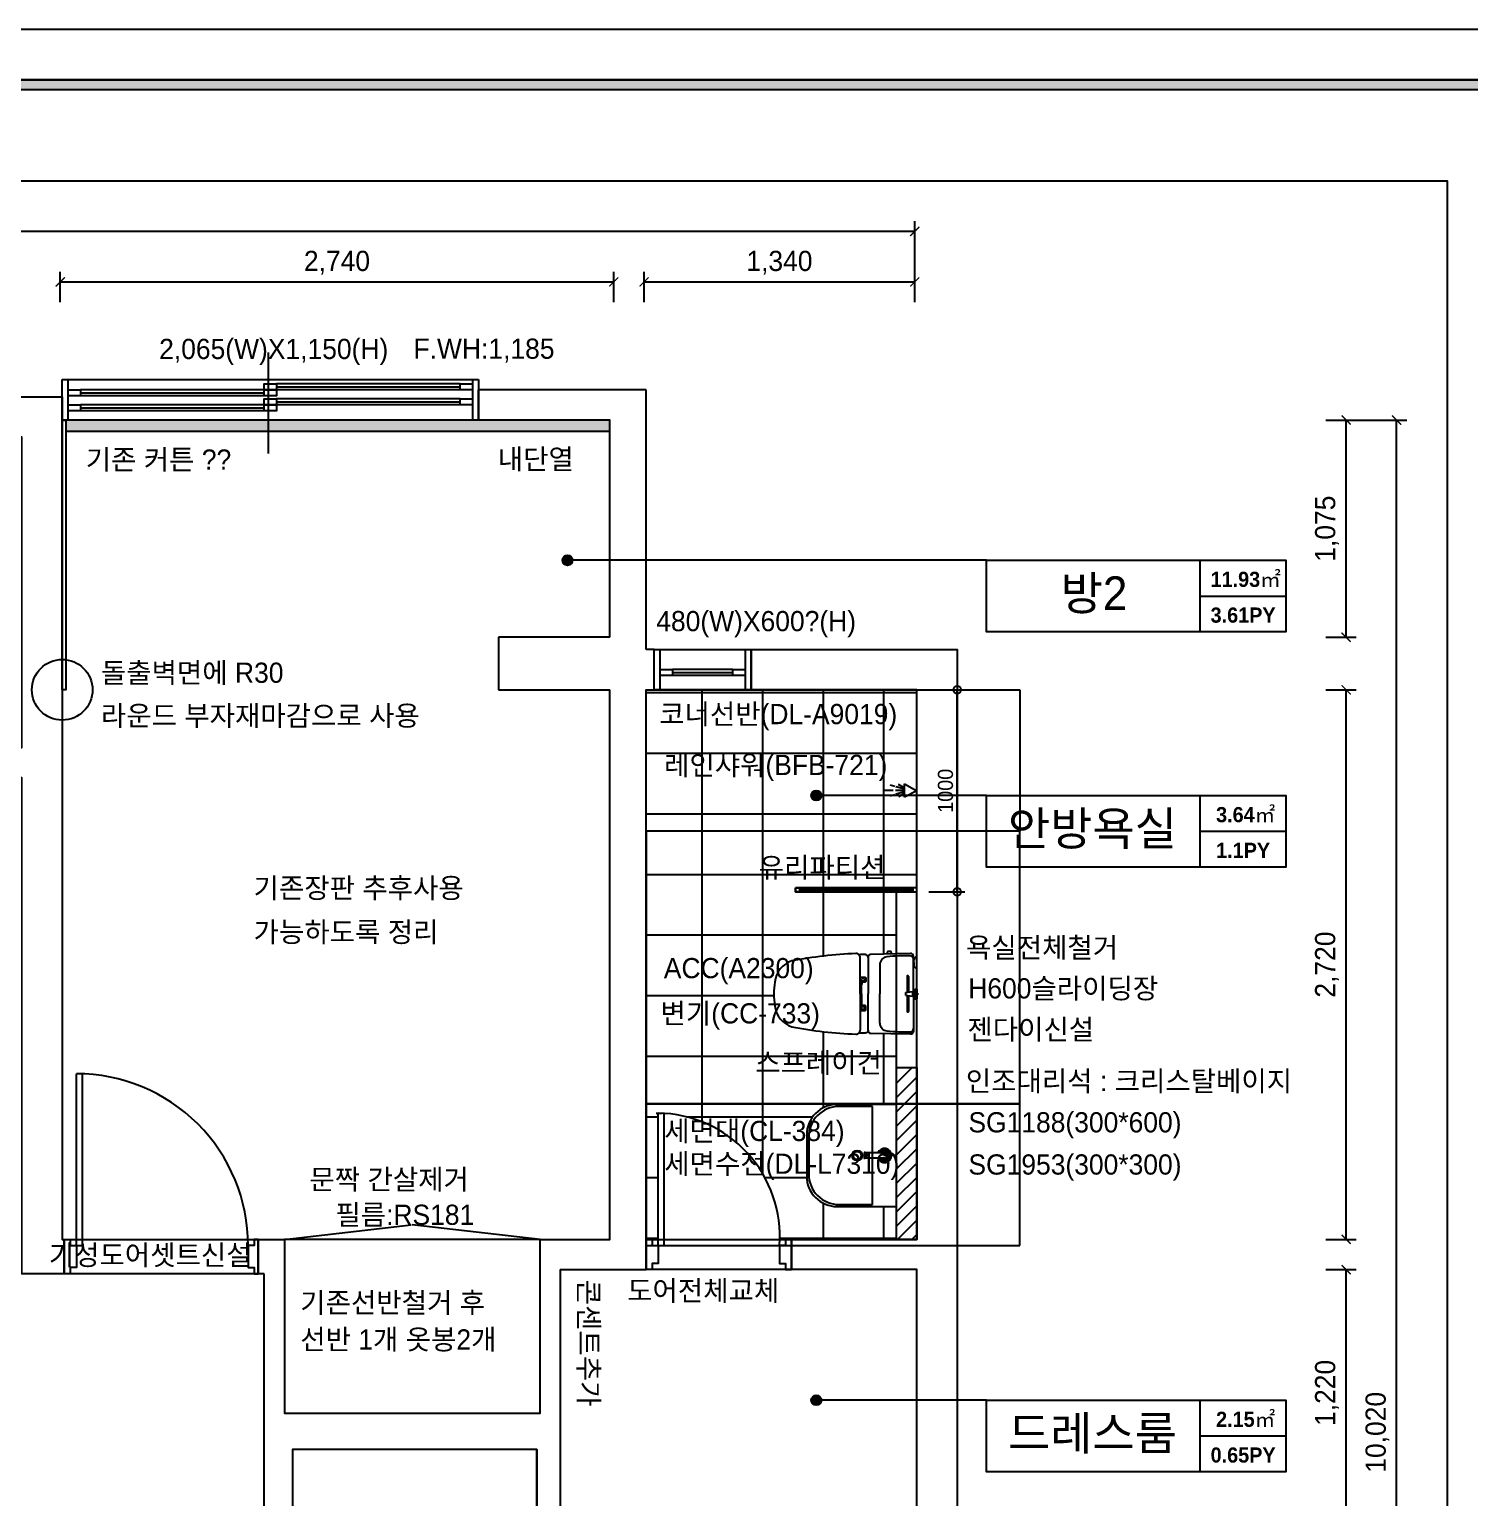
# Model space of a CAD drawing. Header units: inches. Extents: x 88414 to 587042, y -693500 to 27778.
# Drawn here: x 125070 to 132199, y 4115 to 11382 of the extents above; entities that cross this region are included whole.
import ezdxf
from ezdxf.enums import TextEntityAlignment as Align

# ---------------------------------------------------------------- set-up
doc = ezdxf.new("R2010")
doc.units = ezdxf.units.IN
doc.header["$LTSCALE"] = 50
doc.header["$MEASUREMENT"] = 0
doc.linetypes.add('HIDDEN', pattern=[0.375, 0.25, -0.125])
for name, color, linetype in [('0-ELC TEXT', 7, 'Continuous'), ('03-TEXT', 3, 'Continuous'), ('03-WAL NEW', 3, 'Continuous'), ('06-FUR', 6, 'Continuous'), ('07-DIM WAL', 5, 'Continuous'), ('3.기호.계단선', 30, 'Continuous'), ('BATH', 4, 'Continuous'), ('CO-BATH', 6, 'Continuous'), ('E-HAT', 251, 'Continuous'), ('F-SYM', 7, 'Continuous'), ('fin', 5, 'Continuous'), ('FORM(YOURNAME)-11', 1, 'Continuous'), ('HAT', 5, 'Continuous'), ('HL', 6, 'HIDDEN'), ('TOILET-1', 6, 'Continuous'), ('도면층2', 2, 'Continuous'), ('도면층4', 4, 'Continuous'), ('도면층5', 5, 'Continuous'), ('도면층8', 8, 'Continuous'), ('설비', 140, 'Continuous'), ('욕실설비', 3, 'Continuous'), ('치수', 7, 'Continuous')]:
    doc.layers.add(name, color=color, linetype=linetype)
doc.styles.add('YOURNAME', font='HY울릉도M.TTF')
doc.styles.add('넥슨고딕', font='NEXONLv1GothicBold.ttf')
doc.styles.add('스타일1', font='HY울릉도M.TTF')
doc.styles.add('코레일둥고', font='Korail_Round_Gothic_Medium.ttf')
doc.dimstyles.new('30', dxfattribs={"dimscale": 30, "dimtxt": 2.5, "dimasz": 2.5, "dimexe": 1.25, "dimexo": 2, "dimtad": 1, "dimdec": 0, "dimtxsty": '스타일1', "dimblk": 'DOTSMALL', "dimcen": 2.5, "dimclrd": 1, "dimclre": 1, "dimclrt": 7, "dimadec": 0, "dimazin": 0, "dimtfac": 1, "dimtdec": 0, "dimtix": 1, "dimtmove": 0, "dimatfit": 3, "dimldrblk": 'DOTSMALL', "dimfxl": 0, "dimarcsym": 0})
doc.dimstyles.new('YOURNAME-50', dxfattribs={"dimscale": 50, "dimtxt": 2, "dimasz": 0.9, "dimexe": 1, "dimexo": 3, "dimgap": 0.7, "dimtad": 1, "dimdec": 0, "dimzin": 0, "dimdsep": 46, "dimlunit": 6, "dimtxsty": 'YOURNAME', "dimblk": 'ARCHTICK', "dimcen": 0, "dimclrd": 1, "dimclre": 1, "dimclrt": 7, "dimadec": 0, "dimazin": 0, "dimtfac": 1, "dimtdec": 0, "dimtix": 1, "dimtmove": 2, "dimatfit": 3, "dimldrblk": 'ARCHTICK', "dimfxl": 0, "dimtolj": 1, "dimtzin": 0, "dimarcsym": 0})

# ---------------------------------------------------------------- blocks, each defined once
blk = doc.blocks.new('FORM-PLAN')
at = {"layer": 'FORM(YOURNAME)-11'}
h = blk.add_hatch(color=256, dxfattribs=at)
h.dxf.hatch_style = 1
h.paths.add_polyline_path([(-71444, 55115), (10556, 55115), (10556, 54915), (-71444, 54915)])
h.paths.add_polyline_path([(-71444, -2085), (10556, -2085), (10556, -2285), (-71444, -2285)])
at = {"layer": 'Defpoints', "color": 158}
for points in [[(-71444, -2285), (10556, -2285), (10556, 55115), (-71444, 55115)], [(-69444, 53115), (-64, 53115), (-64, 1215), (-69444, 1215)]]:
    blk.add_lwpolyline(points, close=True, dxfattribs=at)
at = {"layer": 'FORM(YOURNAME)-11', "color": 250}
blk.add_lwpolyline([(-72444, -3285), (11556, -3285), (11556, 56115), (-72444, 56115)], close=True, dxfattribs=at)
at = {"layer": 'FORM(YOURNAME)-11'}
blk.add_lwpolyline([(-71444, 55115), (10556, 55115), (10556, 54915), (-71444, 54915)], close=True, dxfattribs=at)
at = {"layer": 'FORM(YOURNAME)-11', "color": 3, "style": 'YOURNAME'}
for tag, height, p in [('1', 450, (9905, 18188)), ('2', 450, (9905, 17544)), ('3', 450, (9905, 16257)), ('4', 450, (9905, 14326)), ('5', 515, (9905, 12009)), ('6', 515, (9905, 9757)), ('7', 515, (9905, 7504)), ('8', 515, (9905, 5252)), ('9', 515, (9905, 2999)), ('10', 515, (5655, 811)), ('11', 515, (9905, 747)), ('12', 515, (5655, -1441)), ('13', 515, (9905, -1441))]:
    blk.add_attdef(tag, text='', height=height, dxfattribs=at).set_placement(p, align=Align.MIDDLE_RIGHT)
blk = doc.blocks.new('*U455')
at = {"layer": 'F-SYM', "xscale": 0.2500000000000001, "yscale": 0.2500000000000001, "zscale": 0.2500000000000001}
blk.add_blockref('FORM-PLAN', (132103.9, -2646.3), dxfattribs=at)
blk = doc.blocks.new('_ArchTick')
at = {"color": 0, "linetype": 'ByBlock', "const_width": 0.15}
blk.add_lwpolyline([(-0.5, -0.5), (0.5, 0.5)], dxfattribs=at)
blk = doc.blocks.new('*D216')
at = {"layer": 'Defpoints', "color": 0}
for p in [(131337.8, 9448.7), (131837.8, 9448.7), (131337.8, -571.3)]:
    blk.add_point(p, dxfattribs=at)
at = {"layer": '치수', "color": 1, "lineweight": -2}
for p, q in [((131487.8, 9448.7), (131887.8, 9448.7)), ((131837.8, -571.3), (131837.8, 9448.7)), ((131487.8, -571.3), (131887.8, -571.3))]:
    blk.add_line(p, q, dxfattribs=at)
at = {"layer": '치수', "color": 1, "lineweight": -2, "xscale": 45, "yscale": 45, "zscale": 45}
for p, rotation in [((131837.8, 9448.7), 90), ((131837.8, -571.3), 270)]:
    blk.add_blockref('_ArchTick', p, dxfattribs=dict(at, rotation=rotation))
at = {"layer": '치수', "color": 7, "insert": (131743.2, 4438.7), "char_height": 100, "attachment_point": 5, "rotation": 90, "style": 'YOURNAME'}
blk.add_mtext('\\A1;10,020', dxfattribs=at)
blk = doc.blocks.new('*D218')
at = {"layer": 'Defpoints', "color": 0}
for p in [(131337.8, 8113.7), (131587.8, 8113.7), (131337.8, 5393.7)]:
    blk.add_point(p, dxfattribs=at)
at = {"layer": '치수', "color": 1, "lineweight": -2}
for p, q in [((131487.8, 8113.7), (131637.8, 8113.7)), ((131587.8, 5393.7), (131587.8, 8113.7)), ((131487.8, 5393.7), (131637.8, 5393.7))]:
    blk.add_line(p, q, dxfattribs=at)
at = {"layer": '치수', "color": 1, "lineweight": -2, "xscale": 45, "yscale": 45, "zscale": 45}
for p, rotation in [((131587.8, 8113.7), 90), ((131587.8, 5393.7), 270)]:
    blk.add_blockref('_ArchTick', p, dxfattribs=dict(at, rotation=rotation))
at = {"layer": '치수', "color": 7, "insert": (131493.2, 6753.7), "char_height": 100, "attachment_point": 5, "rotation": 90, "style": 'YOURNAME'}
blk.add_mtext('\\A1;2,720', dxfattribs=at)
blk = doc.blocks.new('*D221')
at = {"layer": 'Defpoints', "color": 0}
for p in [(131337.8, 5243.7), (131587.8, 5243.7), (131337.8, 4023.7)]:
    blk.add_point(p, dxfattribs=at)
at = {"layer": '치수', "color": 1, "lineweight": -2}
for p, q in [((131487.8, 5243.7), (131637.8, 5243.7)), ((131587.8, 4023.7), (131587.8, 5243.7)), ((131487.8, 4023.7), (131637.8, 4023.7))]:
    blk.add_line(p, q, dxfattribs=at)
at = {"layer": '치수', "color": 1, "lineweight": -2, "xscale": 45, "yscale": 45, "zscale": 45}
for p, rotation in [((131587.8, 5243.7), 90), ((131587.8, 4023.7), 270)]:
    blk.add_blockref('_ArchTick', p, dxfattribs=dict(at, rotation=rotation))
at = {"layer": '치수', "color": 7, "insert": (131493.2, 4633.7), "char_height": 100, "attachment_point": 5, "rotation": 90, "style": 'YOURNAME'}
blk.add_mtext('\\A1;1,220', dxfattribs=at)
blk = doc.blocks.new('*D223')
at = {"layer": 'Defpoints', "color": 0}
for p in [(131337.8, 9448.7), (131587.8, 9448.7), (131337.8, 8373.7)]:
    blk.add_point(p, dxfattribs=at)
at = {"layer": '치수', "color": 1, "lineweight": -2}
for p, q in [((131487.8, 9448.7), (131637.8, 9448.7)), ((131587.8, 8373.7), (131587.8, 9448.7)), ((131487.8, 8373.7), (131637.8, 8373.7))]:
    blk.add_line(p, q, dxfattribs=at)
at = {"layer": '치수', "color": 1, "lineweight": -2, "xscale": 45, "yscale": 45, "zscale": 45}
for p, rotation in [((131587.8, 9448.7), 90), ((131587.8, 8373.7), 270)]:
    blk.add_blockref('_ArchTick', p, dxfattribs=dict(at, rotation=rotation))
at = {"layer": '치수', "color": 7, "insert": (131493.2, 8911.2), "char_height": 100, "attachment_point": 5, "rotation": 90, "style": 'YOURNAME'}
blk.add_mtext('\\A1;1,075', dxfattribs=at)
blk = doc.blocks.new('*D229')
at = {"layer": 'Defpoints', "color": 0}
for p in [(127962.8, 10132.5), (125222.8, 9882.5), (127962.8, 9882.5)]:
    blk.add_point(p, dxfattribs=at)
at = {"layer": '치수', "color": 1, "lineweight": -2}
for p, q in [((125222.8, 10032.5), (125222.8, 10182.5)), ((127962.8, 10032.5), (127962.8, 10182.5)), ((125222.8, 10132.5), (127962.8, 10132.5))]:
    blk.add_line(p, q, dxfattribs=at)
at = {"layer": '치수', "color": 1, "lineweight": -2, "xscale": 45, "yscale": 45, "zscale": 45, "rotation": 180}
blk.add_blockref('_ArchTick', (125222.8, 10132.5), dxfattribs=at)
at = {"layer": '치수', "color": 1, "lineweight": -2, "xscale": 45, "yscale": 45, "zscale": 45}
blk.add_blockref('_ArchTick', (127962.8, 10132.5), dxfattribs=at)
at = {"layer": '치수', "color": 7, "insert": (126592.8, 10227.1), "char_height": 100, "attachment_point": 5, "style": 'YOURNAME'}
blk.add_mtext('\\A1;2,740', dxfattribs=at)
blk = doc.blocks.new('*D230')
at = {"layer": 'Defpoints', "color": 0}
for p in [(117297.8, 10382.5), (117297.8, 9882.5), (129452.8, 9882.5)]:
    blk.add_point(p, dxfattribs=at)
at = {"layer": '치수', "color": 1, "lineweight": -2}
for p, q in [((117297.8, 10032.5), (117297.8, 10432.5)), ((129452.8, 10032.5), (129452.8, 10432.5)), ((129452.8, 10382.5), (117297.8, 10382.5))]:
    blk.add_line(p, q, dxfattribs=at)
at = {"layer": '치수', "color": 1, "lineweight": -2, "xscale": 45, "yscale": 45, "zscale": 45, "rotation": 180}
blk.add_blockref('_ArchTick', (117297.8, 10382.5), dxfattribs=at)
at = {"layer": '치수', "color": 1, "lineweight": -2, "xscale": 45, "yscale": 45, "zscale": 45}
blk.add_blockref('_ArchTick', (129452.8, 10382.5), dxfattribs=at)
at = {"layer": '치수', "color": 7, "insert": (123375.3, 10477.1), "char_height": 100, "attachment_point": 5, "style": 'YOURNAME'}
blk.add_mtext('\\A1;12,155', dxfattribs=at)
blk = doc.blocks.new('*D232')
at = {"layer": 'Defpoints', "color": 0}
for p in [(129452.8, 10132.5), (128112.8, 9882.5), (129452.8, 9882.5)]:
    blk.add_point(p, dxfattribs=at)
at = {"layer": '치수', "color": 1, "lineweight": -2}
for p, q in [((128112.8, 10032.5), (128112.8, 10182.5)), ((129452.8, 10032.5), (129452.8, 10182.5)), ((128112.8, 10132.5), (129452.8, 10132.5))]:
    blk.add_line(p, q, dxfattribs=at)
at = {"layer": '치수', "color": 1, "lineweight": -2, "xscale": 45, "yscale": 45, "zscale": 45, "rotation": 180}
blk.add_blockref('_ArchTick', (128112.8, 10132.5), dxfattribs=at)
at = {"layer": '치수', "color": 1, "lineweight": -2, "xscale": 45, "yscale": 45, "zscale": 45}
blk.add_blockref('_ArchTick', (129452.8, 10132.5), dxfattribs=at)
at = {"layer": '치수', "color": 7, "insert": (128782.8, 10227.1), "char_height": 100, "attachment_point": 5, "style": 'YOURNAME'}
blk.add_mtext('\\A1;1,340', dxfattribs=at)
blk = doc.blocks.new('floor')
at = {"layer": '도면층2'}
for p, q in [((127292.8, 24298.7), (127292.8, 24448.7)), ((128122.8, 24448.7), (127292.8, 24448.7)), ((128122.8, 23163.7), (128122.8, 24448.7)), ((127942.8, 23223.7), (127392.8, 23223.7)), ((127392.8, 23223.7), (127392.8, 22963.7)), ((128162.8, 23163.7), (128122.8, 23163.7)), ((128162.8, 22963.7), (128162.8, 23163.7)), ((127392.8, 22963.7), (127942.8, 22963.7)), ((128122.8, 22963.7), (128162.8, 22963.7)), ((126202.8, 20073.7), (126202.8, 20243.7)), ((126202.8, 20243.7), (126332.8, 20243.7)), ((126232.8, 20073.7), (126202.8, 20073.7)), ((127697.8, 20093.7), (128122.8, 20093.7))]:
    blk.add_line(p, q, dxfattribs=at)
blk.add_lwpolyline([(124827.8, 24213.7), (124827.8, 24413.7), (125232.8, 24413.7), (125232.8, 20243.7), (125242.8, 20243.7), (125242.8, 20073.7), (125032.8, 20073.7), (125032.8, 22528.7), (124817.8, 22528.7), (124817.8, 22678.7), (125032.8, 22678.7), (125032.8, 24213.7)], close=True, dxfattribs=at)
at = {"layer": '도면층2', "color": 3}
blk.add_lwpolyline([(125232.8, 24298.7), (125250.8, 24298.7), (125250.8, 22963.7), (125232.8, 22963.7)], close=True, dxfattribs=at)
at = {"layer": '도면층2'}
for points in [[(127942.8, 23223.7), (127942.8, 24298.7), (127292.8, 24298.7)], [(129662.8, 14078.7), (128642.8, 14078.7), (128642.8, 14278.7), (129482.8, 14278.7), (129482.8, 15218.7), (128487.8, 15218.7), (128487.8, 15418.7), (129427.8, 15418.7), (129427.8, 18753.7), (128682.8, 18753.7), (128682.8, 18873.7), (129462.8, 18873.7), (129462.8, 20093.7), (128842.8, 20093.7), (128842.8, 20243.7), (129462.8, 20243.7), (129462.8, 22963.7), (128642.8, 22963.7), (128642.8, 23163.7), (129662.8, 23163.7), (129662.8, 14078.7)], [(126332.8, 20243.7), (126332.8, 19383.7), (127597.8, 19383.7), (127597.8, 20093.7), (127597.8, 20243.7), (127942.8, 20243.7), (127942.8, 22963.7)], [(128122.8, 20243.7), (128122.8, 20093.7), (128122.8, 22963.7)], [(127582.8, 19203.7), (127582.8, 18753.7), (127582.8, 19203.7), (126372.8, 19203.7), (126372.8, 18753.7), (126202.8, 18753.7), (126202.8, 18903.7), (126232.8, 18903.7), (126232.8, 20073.7)], [(127697.8, 20093.7), (127697.8, 18873.7), (127827.8, 18873.7), (127827.8, 18753.7), (127582.8, 18753.7)]]:
    blk.add_lwpolyline(points, dxfattribs=at)
at = {"layer": '도면층4'}
for p, q in [((126252.8, 24632.9), (126252.8, 24132.9)), ((125232.8, 24498.7), (127292.8, 24498.7)), ((125232.8, 24298.7), (125232.8, 24498.7)), ((125262.8, 24298.7), (125262.8, 24498.7)), ((127262.8, 24498.7), (127262.8, 24298.7)), ((127292.8, 24498.7), (127292.8, 24298.7)), ((125322.8, 24432.9), (126232.8, 24432.9)), ((126292.8, 24462.9), (127202.8, 24462.9)), ((125322.8, 24359.1), (126232.8, 24359.1)), ((126292.8, 24389.1), (127202.8, 24389.1)), ((127292.8, 24298.7), (125232.8, 24298.7)), ((128162.8, 23163.7), (128642.8, 23163.7)), ((128162.8, 22963.7), (128162.8, 23163.7)), ((128192.8, 22963.7), (128192.8, 23163.7)), ((128612.8, 23163.7), (128612.8, 22963.7)), ((128642.8, 23163.7), (128642.8, 22963.7)), ((128252.8, 23048.7), (128552.8, 23048.7)), ((128642.8, 22963.7), (128162.8, 22963.7)), ((125302.8, 20213.7), (125302.8, 21063.7)), ((125332.8, 20213.7), (125332.8, 21063.2)), ((128172.8, 20868.7), (128202.8, 20868.7)), ((128182.8, 20213.7), (128182.8, 20868.7)), ((128212.8, 20213.7), (128212.8, 20868.2)), ((125232.8, 20243.7), (126202.8, 20243.7)), ((125302.8, 20213.7), (125332.8, 20213.7)), ((126202.8, 20243.7), (126202.8, 20073.7)), ((128122.8, 20093.7), (128122.8, 20243.7)), ((128122.8, 20243.7), (128842.8, 20243.7)), ((128122.8, 20243.7), (128122.8, 20093.7)), ((128182.8, 20213.7), (128212.8, 20213.7)), ((128842.8, 20243.7), (128842.8, 20093.7)), ((126202.8, 20073.7), (125232.8, 20073.7)), ((128842.8, 20093.7), (128122.8, 20093.7))]:
    blk.add_line(p, q, dxfattribs=at)
for points in [[(125262.8, 24417.9), (125262.8, 24447.9), (125322.8, 24447.9), (125322.8, 24417.9)], [(126232.8, 24447.9), (126232.8, 24477.9), (126292.8, 24477.9), (126292.8, 24447.9)], [(126232.8, 24417.9), (126232.8, 24447.9), (126292.8, 24447.9), (126292.8, 24417.9)], [(127202.8, 24447.9), (127202.8, 24477.9), (127262.8, 24477.9), (127262.8, 24447.9)], [(125262.8, 24344.1), (125262.8, 24374.1), (125322.8, 24374.1), (125322.8, 24344.1)], [(126232.8, 24374.1), (126232.8, 24404.1), (126292.8, 24404.1), (126292.8, 24374.1)], [(126232.8, 24344.1), (126232.8, 24374.1), (126292.8, 24374.1), (126292.8, 24344.1)], [(127202.8, 24374.1), (127202.8, 24404.1), (127262.8, 24404.1), (127262.8, 24374.1)], [(128192.8, 23033.7), (128192.8, 23063.7), (128252.8, 23063.7), (128252.8, 23033.7)], [(128552.8, 23033.7), (128552.8, 23063.7), (128612.8, 23063.7), (128612.8, 23033.7)]]:
    blk.add_lwpolyline(points, close=True, dxfattribs=at)
for points in [[(125242.8, 20243.7), (125272.8, 20243.7), (125272.8, 20213.7), (125302.8, 20213.7), (125302.8, 20103.7), (125272.8, 20103.7), (125272.8, 20073.7), (125242.8, 20073.7), (125242.8, 20243.7)], [(126202.8, 20243.7), (126182.8, 20243.7), (126182.8, 20213.7), (126152.8, 20213.7), (126152.8, 20103.7), (126182.8, 20103.7), (126182.8, 20073.7), (126202.8, 20073.7), (126202.8, 20243.7)], [(128122.8, 20243.7), (128152.8, 20243.7), (128152.8, 20213.7), (128182.8, 20213.7), (128182.8, 20123.7), (128152.8, 20123.7), (128152.8, 20093.7), (128122.8, 20093.7), (128122.8, 20243.7)], [(128842.8, 20243.7), (128812.8, 20243.7), (128812.8, 20213.7), (128782.8, 20213.7), (128782.8, 20123.7), (128812.8, 20123.7), (128812.8, 20093.7), (128842.8, 20093.7), (128842.8, 20243.7)]]:
    blk.add_lwpolyline(points, dxfattribs=at)
at = {"layer": '도면층5'}
for p, q in [((126232.8, 24447.9), (125322.8, 24447.9)), ((126232.8, 24417.9), (125322.8, 24417.9)), ((127202.8, 24477.9), (126292.8, 24477.9)), ((127202.8, 24447.9), (126292.8, 24447.9)), ((126232.8, 24374.1), (125322.8, 24374.1)), ((127202.8, 24404.1), (126292.8, 24404.1)), ((127202.8, 24374.1), (126292.8, 24374.1)), ((126232.8, 24344.1), (125322.8, 24344.1)), ((128552.8, 23063.7), (128252.8, 23063.7)), ((128552.8, 23033.7), (128252.8, 23033.7))]:
    blk.add_line(p, q, dxfattribs=at)
for centre, radius, start, end in [((125303.7, 20214.1), 849.1, 359.97351, 90.06396), ((128175.3, 20259.1), 609.1, 355.72885, 89.30087)]:
    blk.add_arc(centre, radius, start, end, dxfattribs=at)
at = {"layer": '도면층8'}
for p, q in [((126332.8, 20243.7), (126960, 20315.4)), ((127597.8, 20243.7), (126965.3, 20315.4)), ((127597.8, 20243.7), (126332.8, 20243.7))]:
    blk.add_line(p, q, dxfattribs=at)
blk = doc.blocks.new('B-803S')
at = {"layer": 'CO-BATH'}
for p, q in [((7.5, 580), (7.5, 20)), ((12.5, 580), (12.5, 20))]:
    blk.add_line(p, q, dxfattribs=at)
at = {"layer": 'CO-BATH', "color": 8}
blk.add_lwpolyline([(0, 600), (20, 600), (20, 0), (0, 0)], close=True, dxfattribs=at)
at = {"layer": 'CO-BATH'}
for points in [[(0, 600), (0, 570), (5, 570), (5, 580), (15, 580), (15, 570), (20, 570), (20, 600)], [(0, 0), (0, 30), (5, 30), (5, 20), (15, 20), (15, 30), (20, 30), (20, 0)]]:
    blk.add_lwpolyline(points, close=True, dxfattribs=at)
blk = doc.blocks.new('A$C4B2D31F0')
for p, q in [((168.9, 707.3), (216.9, 707.3)), ((192.9, 707.3), (192.9, 716))]:
    blk.add_line(p, q)
at = {"layer": 'fin', "color": 4}
for p, q in [((185, 690.9), (20.4, 690.9)), ((37.2, 692.3), (24.7, 692.3)), ((37.2, 692.3), (49.7, 692.3)), ((200.9, 690.9), (365.5, 690.9)), ((47.7, 523.7), (192.9, 523.7)), ((338.2, 523.7), (192.9, 523.7)), ((12.6, 465.9), (192.9, 465.9)), ((373.3, 465.9), (192.9, 465.9)), ((192.9, 426.6), (13.7, 426.6)), ((192.9, 426.6), (372.2, 426.6))]:
    blk.add_line(p, q, dxfattribs=at)
for points in [[(20.4, 690.9), (7.9, 690.9, 0.421209), (-7.1, 675.5), (-2.4, 480.5, 0.001659)], [(365.5, 690.9), (378, 690.9, -0.421209), (392.9, 675.5), (388.3, 480.5, -0.001659)], [(12.6, 465.9, 0.371724), (-1.8, 451.2, 0.003515), (-1, 420.3, 0.320541)], [(373.3, 465.9, -0.371724), (387.7, 451.2, -0.003515), (386.9, 420.3, -0.320541)]]:
    blk.add_lwpolyline(points, format="xyb", dxfattribs=at)
for centre, radius, start, end in [((1004.3, 663.1), 1000, 179.31159, 185.94375), ((20.4, 674.9), 16, 90, 179.31159), ((24.7, 707.3), 15, 180, 270), ((49.7, 707.3), 15, 270, 0), ((365.5, 674.9), 16, 0.68841, 90), ((-618.4, 663.1), 1000, 354.05625, 0.68841), ((49.4, 563.7), 40, 185.94375, 267.51291), ((336.5, 563.7), 40, 272.48709, 354.05625), ((12.6, 480.9), 15, 181.36509, 270), ((373.3, 480.9), 15, 270, 358.63491), ((13.7, 406.6), 20, 90, 182.3333), ((2197.7, 495.6), 2205.9, 182.3333, 190.60807), ((-1811.8, 495.6), 2205.9, 349.39193, 357.6667), ((372.2, 406.6), 20, 357.6667, 90), ((148.7, 128.9), 125.5, 198.2964, 263.42408), ((237.2, 128.9), 125.5, 276.57592, 341.7036), ((192.9, 405.9), 405.9, 261.69926, 270), ((192.9, 405.9), 405.9, 270, 278.30074)]:
    blk.add_arc(centre, radius, start, end, dxfattribs=at)
at = {"layer": 'HL', "linetype": 'Continuous'}
for p, q in [((106.4, 666.3), (184.4, 666.3)), ((106.4, 659.3), (185.5, 659.3)), ((168.9, 697.3), (168.9, 707.3)), ((168.9, 697.3), (216.9, 697.3)), ((186, 692.5), (180.6, 697.3)), ((181.6, 685.5), (186, 692.5)), ((187, 651.2), (181.6, 685.5)), ((181.6, 685.5), (204.3, 685.5)), ((186, 692.5), (199.9, 692.5)), ((198.9, 651.2), (204.3, 685.5)), ((199.9, 692.5), (205.3, 697.3)), ((204.3, 685.5), (199.9, 692.5)), ((200.4, 659.3), (279.4, 659.3)), ((201.4, 666.3), (279.4, 666.3)), ((216.9, 697.3), (216.9, 707.3)), ((187, 651.2), (198.9, 651.2)), ((-16, 576.9), (-16, 564.8)), ((-12, 580.9), (-4.8, 580.9)), ((-12, 560.8), (-4.3, 560.8)), ((192.9, 433.7), (146.6, 433.7)), ((192.9, 433.7), (239.3, 433.7))]:
    blk.add_line(p, q, dxfattribs=at)
for points in [[(110.4, 426.6), (110.4, 450.8, -0.414214), (114.4, 454.8), (130.9, 454.8, -0.414214), (134.9, 450.8), (134.9, 435.2), (134.9, 426.6)], [(275.5, 426.6), (275.5, 450.8, 0.414214), (271.5, 454.8), (255, 454.8, 0.414214), (251, 450.8), (251, 435.2), (251, 426.6)], [(134.9, 435.2), (144.6, 435.2, -0.414214), (146.6, 433.2), (146.6, 426.6)], [(251, 435.2), (241.3, 435.2, 0.414214), (239.3, 433.2), (239.3, 426.6)]]:
    blk.add_lwpolyline(points, format="xyb", dxfattribs=at)
for centre in [(122.9, 440.9), (262.9, 440.9)]:
    blk.add_circle(centre, 8, dxfattribs=at)
for centre, radius, start, end in [((106.4, 662.8), 3.5, 90, 270), ((279.4, 662.8), 3.5, 270, 90), ((-12, 576.9), 4, 90, 180), ((-12, 564.8), 4, 180, 270)]:
    blk.add_arc(centre, radius, start, end, dxfattribs=at)
blk = doc.blocks.new('B-003')
blk.add_line((0, 0), (0, -65))
at = {"layer": 'CO-BATH'}
for p, q in [((-252.5, 0), (-252.5, -295)), ((252.5, 0), (-252.5, 0)), ((252.5, -295), (252.5, 0)), ((-102.5, -445), (102.5, -445))]:
    blk.add_line(p, q, dxfattribs=at)
at = {"layer": 'CO-BATH', "color": 8}
for p, q in [((-12.5, -60), (-12.5, -150.5)), ((12.5, -60), (12.5, -150.5)), ((-242.5, -120), (-242.5, -285)), ((242.5, -120), (-242.5, -120)), ((242.5, -285), (242.5, -120)), ((-14.5, -155.5), (-14.5, -160.5)), ((-14.5, -160.5), (14.5, -160.5)), ((-13.5, -150.5), (-13.5, -155.5)), ((13.5, -150.5), (13.5, -155.5)), ((14.5, -155.5), (14.5, -160.5)), ((-92.5, -435), (92.5, -435))]:
    blk.add_line(p, q, dxfattribs=at)
at = {"layer": 'CO-BATH', "color": 251}
for p, q in [((-14.5, -155.5), (14.5, -155.5)), ((-13.5, -150.5), (13.5, -150.5))]:
    blk.add_line(p, q, dxfattribs=at)
at = {"layer": 'CO-BATH', "color": 8}
blk.add_circle((0, -195), 25, dxfattribs=at)
at = {"layer": 'CO-BATH', "color": 251}
blk.add_circle((0, -195), 20, dxfattribs=at)
at = {"layer": 'CO-BATH', "color": 8}
for centre, radius, start, end in [((0, -60), 35, 290.92481, 249.07514), ((0, -60), 12.5, 359.99998, 179.99998), ((-92.5, -285), 150, 180, 270), ((92.5, -285), 150, 270, 0)]:
    blk.add_arc(centre, radius, start, end, dxfattribs=at)
at = {"layer": 'CO-BATH', "color": 251}
for radius, start, end in [(30, 294.62429, 245.37566), (25, 299.99998, 239.99998), (18, 313.98294, 226.01701)]:
    blk.add_arc((0, -60), radius, start, end, dxfattribs=at)
at = {"layer": 'CO-BATH'}
for centre, start, end in [((-102.5, -295), 180, 270), ((102.5, -295), 270, 0)]:
    blk.add_arc(centre, 150, start, end, dxfattribs=at)
blk = doc.blocks.new('AC-8')
at = {"layer": 'BATH'}
for p, q in [((-51, 54), (0, 143)), ((0, 143), (45, 54)), ((45, 54), (-51, 54)), ((-25, 47), (-46, 12)), ((-14, 47), (-28, -8)), ((-2, 49), (-2, -11)), ((10, 47), (25, -8)), ((22, 47), (43, 12)), ((-31, -16), (-41, -49)), ((-2, -27), (-2, -89)), ((28, -16), (38, -49))]:
    blk.add_line(p, q, dxfattribs=at)
blk = doc.blocks.new('A$C1AC25B95')
at = {"layer": '욕실설비', "color": 8}
for p, q in [((28.3, 72.3), (28.3, 75)), ((53.3, 73.7), (53.3, 75))]:
    blk.add_line(p, q, dxfattribs=at)
at = {"layer": 'TOILET-1', "linetype": 'Continuous', "xscale": 0.873786407766195, "yscale": 0.873786407766195, "zscale": 0.873786407766195, "rotation": 180}
blk.add_blockref('AC-8', (39.7, 124.7), dxfattribs=at)
blk = doc.blocks.new('_DOTSMALL')
at = {"color": 0, "linetype": 'ByBlock', "const_width": 0.5}
blk.add_lwpolyline([(-0.0625, 0, 1), (0.0625, 0, 1)], format="xyb", close=True, dxfattribs=at)
blk = doc.blocks.new('*D249')
at = {"layer": '07-DIM WAL', "color": 1, "lineweight": -2}
for p, q in [((129522.8, 8113.7), (129700.3, 8113.7)), ((129662.8, 7113.7), (129662.8, 8113.7)), ((129522.8, 7113.7), (129700.3, 7113.7))]:
    blk.add_line(p, q, dxfattribs=at)
at = {"layer": 'Defpoints', "color": 0}
for p in [(129462.8, 8113.7), (129662.8, 8113.7), (129462.8, 7113.7)]:
    blk.add_point(p, dxfattribs=at)
at = {"layer": '07-DIM WAL', "color": 1, "lineweight": -2, "xscale": 75, "yscale": 75, "zscale": 75}
for p, rotation in [((129662.8, 8113.7), 90), ((129662.8, 7113.7), 270)]:
    blk.add_blockref('_DOTSMALL', p, dxfattribs=dict(at, rotation=rotation))
at = {"layer": '07-DIM WAL', "color": 7, "insert": (129605, 7613.7), "char_height": 75, "attachment_point": 5, "rotation": 90, "style": '스타일1'}
blk.add_mtext('1000', dxfattribs=at)

msp = doc.modelspace()

# ---------------------------------------------------------------- hatches: boundary and pattern name
at = {"layer": '0-ELC TEXT'}
h = msp.add_hatch(color=256, dxfattribs=at)
h.dxf.hatch_style = 1
edge = h.paths.add_edge_path()
edge.add_arc((127733.91, 8754.734), 25, 270, 630, ccw=False)
h = msp.add_hatch(color=256, dxfattribs=at)
h.dxf.hatch_style = 1
edge = h.paths.add_edge_path()
edge.add_arc((127733.91, 8754.734), 25, 270, 630, ccw=False)
h = msp.add_hatch(color=256, dxfattribs=at)
h.dxf.hatch_style = 1
edge = h.paths.add_edge_path()
edge.add_arc((128965.443, 7590.235), 25, 270, 630, ccw=False)
h = msp.add_hatch(color=256, dxfattribs=at)
h.dxf.hatch_style = 1
edge = h.paths.add_edge_path()
edge.add_arc((128965.443, 7590.235), 25, 270, 630, ccw=False)
h = msp.add_hatch(color=256, dxfattribs=at)
h.dxf.hatch_style = 1
edge = h.paths.add_edge_path()
edge.add_arc((128965.443, 4597.437), 25, 270, 630, ccw=False)
h = msp.add_hatch(color=256, dxfattribs=at)
h.dxf.hatch_style = 1
edge = h.paths.add_edge_path()
edge.add_arc((128965.443, 4597.437), 25, 270, 630, ccw=False)
at = {"layer": '03-WAL NEW'}
h = msp.add_hatch(dxfattribs=at)
h.set_pattern_fill('_USER', color=256, scale=50, angle=45, pattern_type=0)
h.set_pattern_definition([(45, (12165, 1540), (-35.35534, 35.35534), [])])
h.paths.add_polyline_path([(129462.753, 5393.742), (129362.753, 5393.742), (129362.753, 6243.742), (129462.753, 6243.742)])
at = {"layer": '3.기호.계단선'}
h = msp.add_hatch(dxfattribs=at)
h.set_pattern_fill('INSUL', color=256, scale=50, angle=-90, double=1)
h.set_pattern_definition([(270, (118494.01, 137336.495), (18.75, -3e-15), []), (270, (118500.26, 137336.495), (18.75, -3e-15), [6.25, -6.25]), (270, (118506.51, 137336.495), (18.75, -3e-15), [6.25, -6.25])])
h.paths.add_polyline_path([(127942.753, 9393.742), (127942.753, 9448.742), (125250.753, 9448.742), (125250.753, 9393.742)])
at = {"layer": 'E-HAT'}
h = msp.add_hatch(dxfattribs=at)
h.set_pattern_fill('_USER', color=256, scale=300, pattern_type=0)
h.set_pattern_definition([(0, (0, 0), (0, 300), [])])
h.paths.add_polyline_path([(129462.753, 7613.742), (129401.676, 7582.421), (129401.676, 7648.657), (129462.753, 7613.742), (129462.753, 8113.742), (128642.753, 8113.742), (128162.753, 8113.742), (128122.753, 8113.742), (128122.753, 7113.742), (128862.753, 7113.742), (128862.753, 7133.742), (129462.753, 7133.742)])
h.paths.add_polyline_path([(129362.753, 7113.742), (128862.753, 7113.742), (128122.753, 7113.742), (128122.753, 5393.742), (128182.753, 5393.742), (128182.753, 6018.186, -0.41803401), (128784.251, 5393.742), (128842.753, 5393.742), (129362.753, 5393.742), (129362.753, 5556.242), (129067.753, 5556.242, -0.41421356), (128917.753, 5706.242), (128917.753, 5911.242, -0.41421356), (129067.753, 6061.242), (129362.753, 6061.242), (129362.753, 6243.742), (129362.753, 6410.368), (129235.995, 6413.389, -0.40725239), (129221.352, 6428.385, -0.42023859), (129204.007, 6414.041, -0.00321522), (129175.725, 6414.828, -0.2003232), (129161.276, 6409.477, -0.03612121), (128845.002, 6445.348, -0.29207794), (128759.715, 6550.144, -0.03623467), (128755.463, 6608.742, -0.03623467), (128759.715, 6667.34, -0.29207794), (128845.002, 6772.136, -0.03612121), (129161.276, 6808.007, -0.2003232), (129175.725, 6802.656, -0.00321522), (129204.007, 6803.444, -0.42023859), (129221.352, 6789.1, -0.40725239), (129235.995, 6804.095), (129316.273, 6806.008), (129316.273, 6813.696, -0.41421356), (129320.273, 6817.696), (129332.389, 6817.696, -0.41421356), (129336.389, 6813.696), (129336.389, 6806.488), (129362.753, 6807.116)])
h = msp.add_hatch(dxfattribs=at)
h.set_pattern_fill('_USER', color=256, scale=300, angle=90, pattern_type=0)
h.set_pattern_definition([(90, (0, 0), (-300, 2e-14), [])])
h.paths.add_polyline_path([(129362.753, 7113.742), (128862.753, 7113.742), (128122.753, 7113.742), (128122.753, 5393.742), (128182.753, 5393.742), (128182.753, 6018.186, -0.41803401), (128784.251, 5393.742), (128842.753, 5393.742), (129362.753, 5393.742), (129362.753, 5556.242), (129067.753, 5556.242, -0.41421356), (128917.753, 5706.242), (128917.753, 5911.242, -0.41421356), (129067.753, 6061.242), (129362.753, 6061.242), (129362.753, 6243.742), (129362.753, 6410.368), (129235.995, 6413.389, -0.40725239), (129221.352, 6428.385, -0.42023859), (129204.007, 6414.041, -0.00321522), (129175.725, 6414.828, -0.2003232), (129161.276, 6409.477, -0.03612121), (128845.002, 6445.348, -0.29207794), (128759.715, 6550.144, -0.03623467), (128755.463, 6608.742, -0.03623467), (128759.715, 6667.34, -0.29207794), (128845.002, 6772.136, -0.03612121), (129161.276, 6808.007, -0.2003232), (129175.725, 6802.656, -0.00321522), (129204.007, 6803.444, -0.42023859), (129221.352, 6789.1, -0.40725239), (129235.995, 6804.095), (129316.273, 6806.008), (129316.273, 6813.696, -0.41421356), (129320.273, 6817.696), (129332.389, 6817.696, -0.41421356), (129336.389, 6813.696), (129336.389, 6806.488), (129362.753, 6807.116)])
h.paths.add_polyline_path([(129462.753, 7613.742), (129401.676, 7582.421), (129401.676, 7648.657), (129462.753, 7613.742), (129462.753, 8113.742), (128642.753, 8113.742), (128162.753, 8113.742), (128122.753, 8113.742), (128122.753, 7113.742), (128862.753, 7113.742), (128862.753, 7133.742), (129462.753, 7133.742)])

# ---------------------------------------------------------------- linework, layer by layer
at = {"layer": '0-ELC TEXT'}
for p, q in [((129807.915, 8754.734), (127733.91, 8754.734)), ((130865.118, 8400.975), (130865.118, 8754.734)), ((130865.118, 8577.855), (131289.81, 8577.855)), ((129807.915, 7590.235), (128965.443, 7590.235)), ((130865.118, 7236.476), (130865.118, 7590.235)), ((130865.118, 7413.356), (131289.81, 7413.356)), ((129807.915, 4597.437), (128965.443, 4597.437)), ((130865.118, 4243.678), (130865.118, 4597.437)), ((130865.118, 4420.558), (131289.81, 4420.558))]:
    msp.add_line(p, q, dxfattribs=at)
for points in [[(129807.915, 8754.734), (131289.81, 8754.734), (131289.81, 8400.975), (129807.915, 8400.975)], [(129807.915, 7590.235), (131289.81, 7590.235), (131289.81, 7236.476), (129807.915, 7236.476)], [(129807.915, 4597.437), (131289.81, 4597.437), (131289.81, 4243.678), (129807.915, 4243.678)]]:
    msp.add_lwpolyline(points, close=True, dxfattribs=at)
for centre in [(127733.91, 8754.734), (127733.91, 8754.734), (128965.443, 7590.235), (128965.443, 7590.235), (128965.443, 4597.437), (128965.443, 4597.437)]:
    msp.add_circle(centre, 25, dxfattribs=at)
at = {"layer": '03-WAL NEW'}
msp.add_line((129362.753, 6243.742), (129362.753, 7113.742), dxfattribs=at)
msp.add_lwpolyline([(129462.753, 5393.742), (129362.753, 5393.742), (129362.753, 6243.742), (129462.753, 6243.742), (129462.753, 5393.742)], dxfattribs=at)
at = {"layer": '3.기호.계단선'}
msp.add_lwpolyline([(127942.753, 9393.742), (127942.753, 9448.742), (125250.753, 9448.742), (125250.753, 9393.742), (127942.753, 9393.742)], dxfattribs=at)
msp.add_circle((125232.753, 8113.742), 150, dxfattribs=at)
at = {"layer": 'HAT'}
for points in [[(129972.753, 8113.742), (129972.753, 7413.742), (128122.753, 7413.742), (128122.753, 8113.742)], [(129972.753, 6063.742), (129972.753, 7413.742), (128122.753, 7413.742), (128122.753, 6063.742)], [(129972.753, 5363.742), (129972.753, 6063.742), (128122.753, 6063.742), (128122.753, 5363.742)]]:
    msp.add_lwpolyline(points, close=True, dxfattribs=at)

# ---------------------------------------------------------------- block references
at = {"rotation": 270}
msp.add_blockref('A$C4B2D31F0', (128755.463, 6801.692), dxfattribs=at)
at = {"layer": '0-ELC TEXT'}
msp.add_blockref('floor', (0, -14850), dxfattribs=at)
at = {"layer": '06-FUR', "xscale": 0.7874015748031495, "yscale": 0.7874015748031495, "zscale": 0.7874015748031495, "rotation": 89.99999999999999}
msp.add_blockref('A$C1AC25B95', (129462.753, 7582.421), dxfattribs=at)
at = {"layer": '07-DIM WAL', "rotation": 270}
msp.add_blockref('B-003', (129362.753, 5808.742), dxfattribs=at)
at = {"layer": '3.기호.계단선'}
msp.add_blockref('*U455', (0, 0), dxfattribs=at)
at = {"layer": 'CO-BATH', "xscale": -1, "rotation": 90}
msp.add_blockref('B-803S', (129462.753, 7133.742), dxfattribs=at)

# ---------------------------------------------------------------- texts
at = {"layer": '0-ELC TEXT', "style": '코레일둥고'}
for s, p in [('2,065(W)X1,150(H)', (125712.676, 9750.763)), ('F.WH:1,185', (126971.726, 9752.19)), ('기존 커튼 ??', (125349.231, 9203.274)), ('480(W)X600?(H)', (128173.261, 8403.746)), ('유리파티션', (128680.162, 7184.625)), ('기존장판 추후사용', (126180.027, 7082.977)), ('가능하도록 정리', (126180.027, 6864.915)), ('욕실전체철거', (129706.345, 6787.953)), ('H600슬라이딩장', (129717.576, 6586.035)), ('젠다이신설', (129713.271, 6382.534)), ('문짝 간살제거', (126456.563, 5640.171)), ('기성도어셋트신설', (125166.381, 5266.041)), ('도어전체교체', (128029.221, 5089.923)), ('기존선반철거 후', (126411.055, 5030.52)), ('선반 1개 옷봉2개', (126411.055, 4848.273))]:
    msp.add_text(s, height=100, dxfattribs=at).set_placement(p)
at = {"layer": '0-ELC TEXT', "color": 10, "style": '코레일둥고'}
for s, p in [('인조대리석 : 크리스탈베이지', (129705.433, 6127.199)), ('SG1188(300*600)', (129718.417, 5923.047)), ('SG1953(300*300)', (129718.417, 5714.285)), ('필름:RS181', (126584.913, 5465.455))]:
    msp.add_text(s, height=100, dxfattribs=at).set_placement(p)
at = {"layer": '03-TEXT'}
for s, height, style, p in [('방2', 166.6667, '코레일둥고', (130339.808, 8508.434)), ('11.93㎡', 75, '넥슨고딕', (131090.777, 8622.94)), ('3.61PY', 75, '넥슨고딕', (131077.952, 8446.06)), ('안방욕실', 166.6667, '코레일둥고', (130332.107, 7343.935)), ('3.64㎡', 75, '넥슨고딕', (131090.777, 7458.441)), ('1.1PY', 75, '넥슨고딕', (131077.952, 7281.562)), ('드레스룸', 166.6667, '코레일둥고', (130332.107, 4351.137)), ('2.15㎡', 75, '넥슨고딕', (131090.777, 4465.643)), ('0.65PY', 75, '넥슨고딕', (131077.952, 4288.763))]:
    msp.add_text(s, height=height, dxfattribs=dict(at, style=style)).set_placement(p, align=Align.CENTER)
at = {"layer": '3.기호.계단선', "style": '코레일둥고'}
for s, p in [('내단열', (127388.683, 9205.21)), ('돌출벽면에 R30', (125424.221, 8148.304)), ('라운드 부자재마감으로 사용', (125424.221, 7935.747))]:
    msp.add_text(s, height=100, dxfattribs=at).set_placement(p)
msp.add_text('콘센트추가', height=100, rotation=270, dxfattribs=at).set_placement((127789.023, 5193.839))
at = {"layer": '설비', "style": '코레일둥고'}
for s, p in [('코너선반(DL-A9019)', (128187.773, 7943.588)), ('레인샤워(BFB-721)', (128211.705, 7691.798)), ('ACC(A2300)', (128210.674, 6686.24)), ('변기(CC-733)', (128194.378, 6462.307)), ('스프레이건', (128662.871, 6217.697)), ('세면대(CL-384)', (128212.753, 5880.343)), ('세면수전(DL-L7310)', (128212.753, 5718.064))]:
    msp.add_text(s, height=100, dxfattribs=at).set_placement(p)

# ---------------------------------------------------------------- dimensions: what is measured, and where the dimension line sits
at = {"layer": '07-DIM WAL'}
dim = msp.add_linear_dim(base=(129662.753, 8113.742), p1=(129462.753, 7113.742), p2=(129462.753, 8113.742), angle=90, dimstyle='30', override={"dimarcsym": 2}, dxfattribs=at)
dim.commit()
dim.dimension.update_dxf_attribs({"geometry": '*D249', "text_midpoint": (129605.005, 7613.742)})
at = {"layer": '치수'}
for base, p1, p2, angle, picture, middle in [((117297.753, 10382.48), (129452.753, 9882.48), (117297.753, 9882.48), 180, '*D230', (123375.253, 10477.133)), ((127962.753, 10132.48), (125222.753, 9882.48), (127962.753, 9882.48), 180, '*D229', (126592.753, 10227.133)), ((129452.753, 10132.48), (128112.753, 9882.48), (129452.753, 9882.48), 180, '*D232', (128782.753, 10227.133)), ((131837.85, 9448.742), (131337.85, -571.258), (131337.85, 9448.742), 270, '*D216', (131743.196, 4438.742)), ((131587.85, 9448.742), (131337.85, 8373.742), (131337.85, 9448.742), 270, '*D223', (131493.196, 8911.242)), ((131587.85, 8113.742), (131337.85, 5393.742), (131337.85, 8113.742), 270, '*D218', (131493.196, 6753.742)), ((131587.85, 5243.742), (131337.85, 4023.742), (131337.85, 5243.742), 270, '*D221', (131493.196, 4633.742))]:
    dim = msp.add_linear_dim(base=base, p1=p1, p2=p2, angle=angle, dimstyle='YOURNAME-50', override={"dimfxl": 1.25, "dimarcsym": 2}, dxfattribs=at)
    dim.commit()
    dim.dimension.update_dxf_attribs({"geometry": picture, "text_midpoint": middle})

doc.saveas('drawing.dxf')
